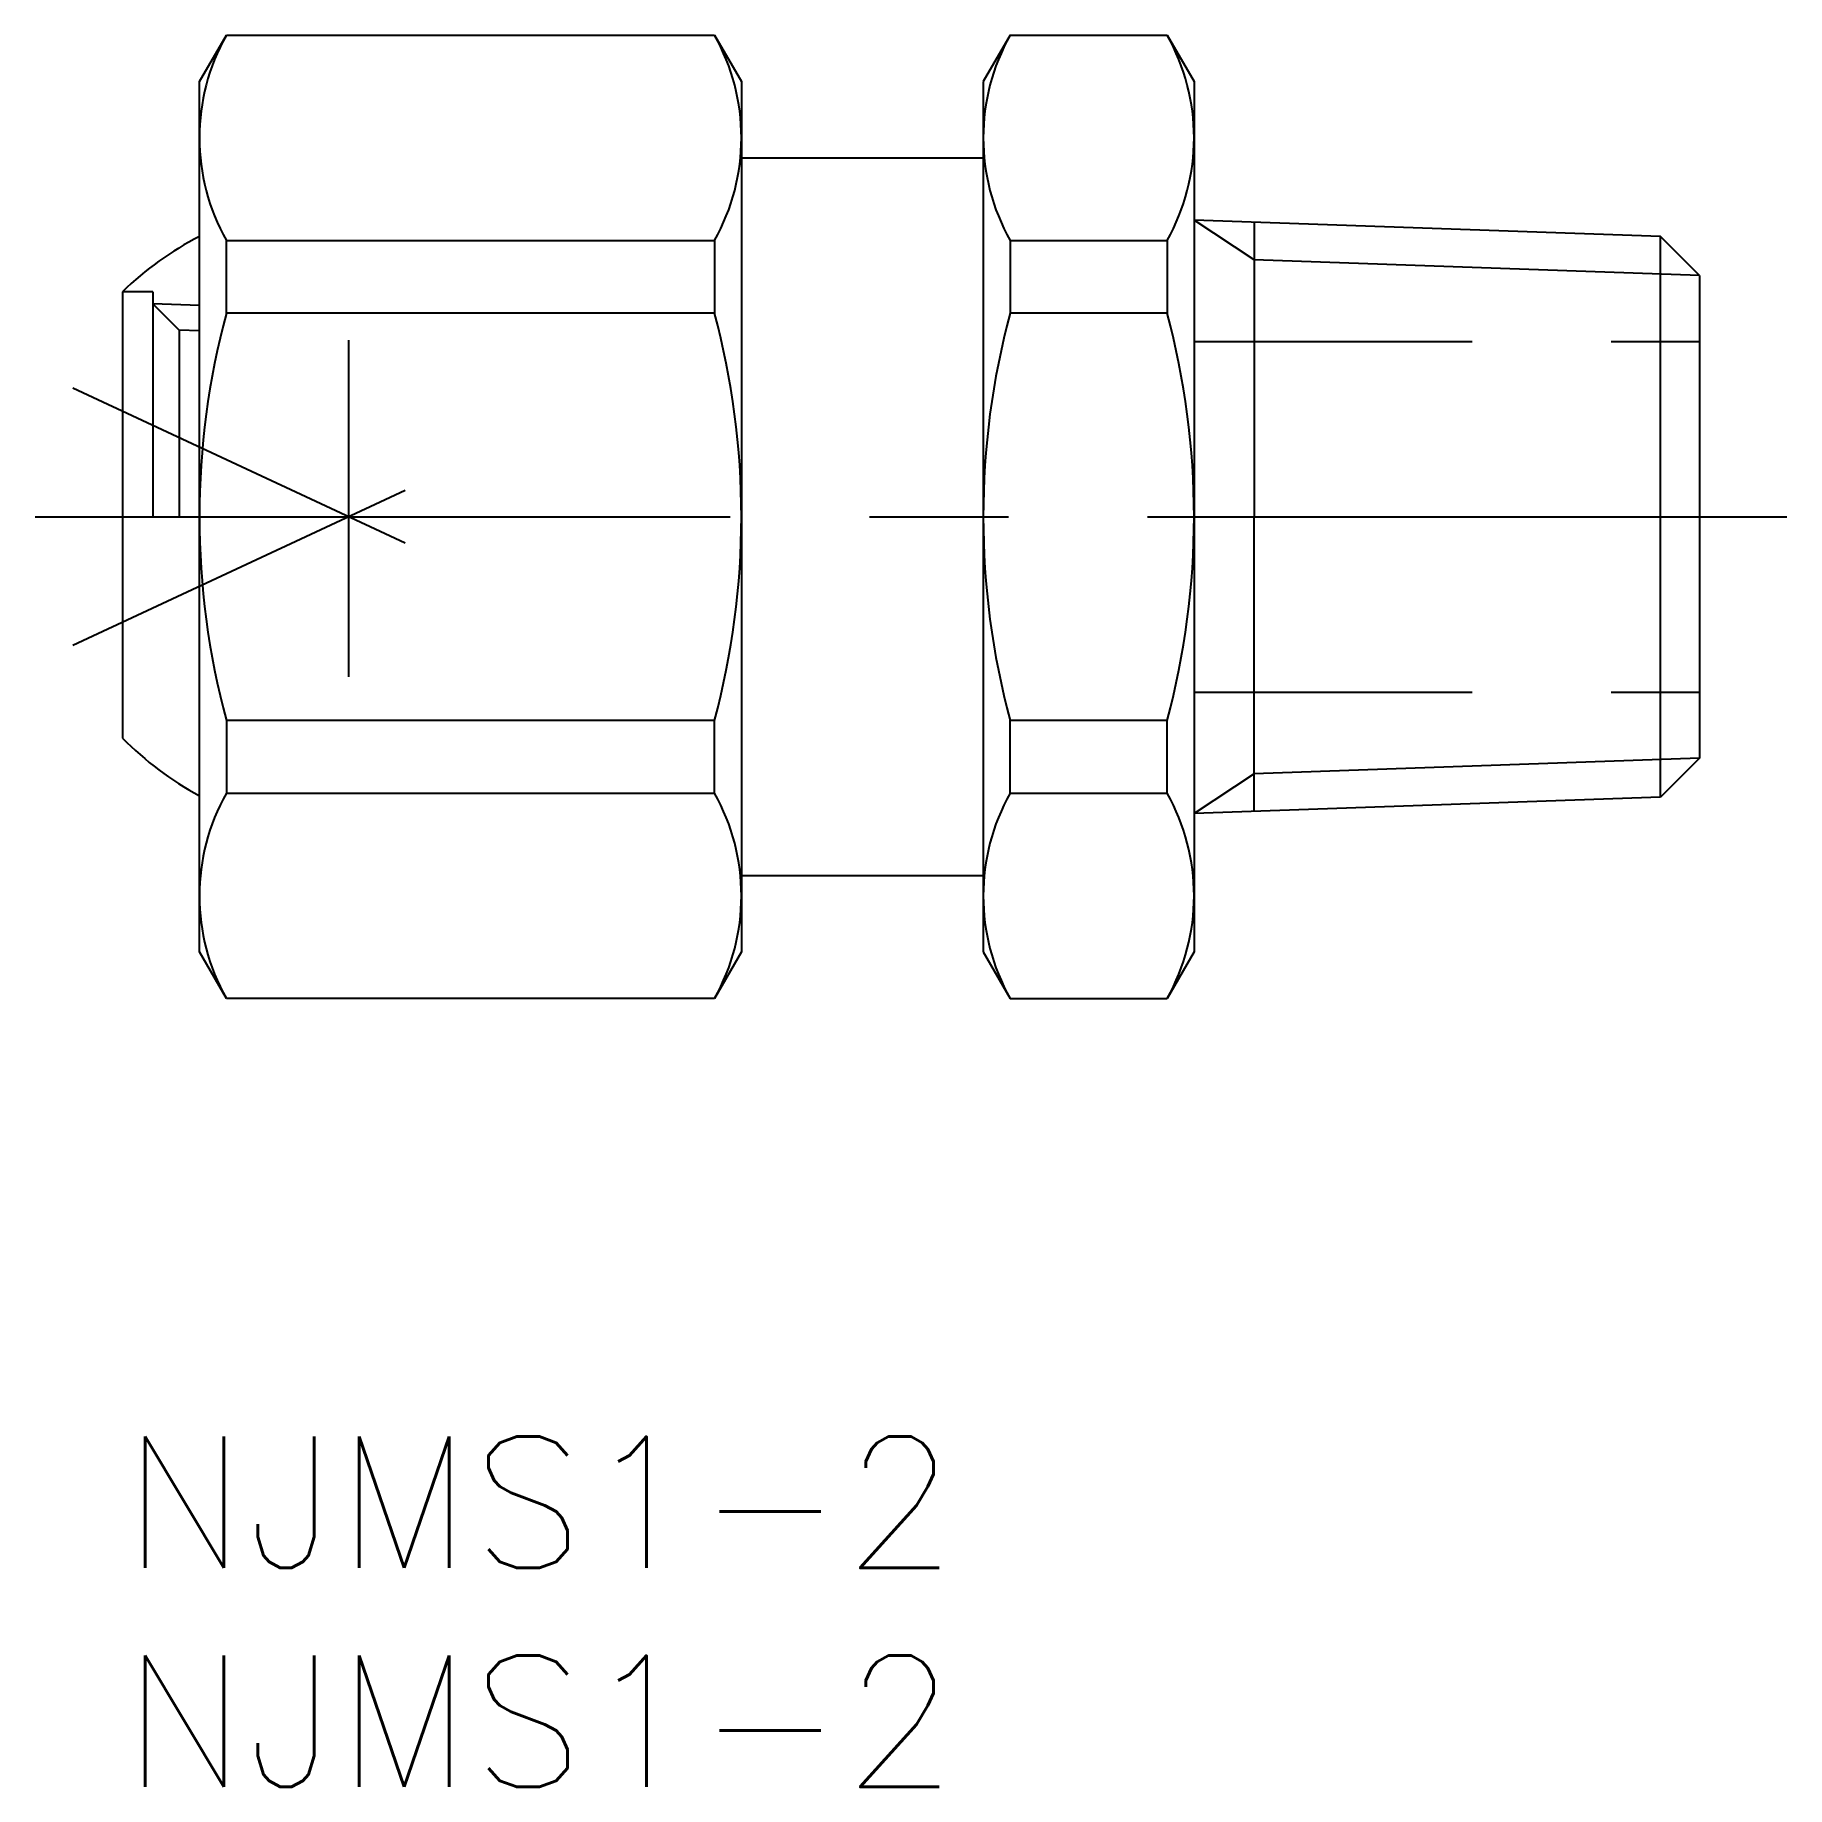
# Model space of a CAD drawing. Extents: x -2 to 38, y -8 to 32.
import ezdxf

# ---------------------------------------------------------------- set-up
doc = ezdxf.new("R2010")
doc.units = 0
doc.header["$LTSCALE"] = 0.5
doc.linetypes.add('CENTER', pattern=[50.8, 31.75, -6.35, 6.35, -6.35])
doc.linetypes.add('DASHED', pattern=[19.05, 12.7, -6.35])
for name, color, linetype in [('MSM_CENTER', 1, 'CENTER'), ('MSM_CONTINUOUS', 7, 'CONTINUOUS'), ('MSM_DASHED', 4, 'DASHED'), ('MSM_NARROW', 5, 'CONTINUOUS'), ('MSM_PART_NUMBER', 7, 'CONTINUOUS')]:
    doc.layers.add(name, color=color, linetype=linetype)
doc.styles.get("Standard").update_dxf_attribs({"font": 'txt.shx', "height": 3, "bigfont": 'bigfont.shx'})

# ---------------------------------------------------------------- blocks, each defined once
blk = doc.blocks.new('*U1')
at = {"layer": 'MSM_PART_NUMBER'}
blk.add_text('NJMS1-2', height=3, dxfattribs=at).set_placement((0, -3))
blk = doc.blocks.new('*U2')
at = {"layer": 'MSM_PART_NUMBER'}
blk.add_text('NJMS1-2', height=3, dxfattribs=at).set_placement((0, -8))

msp = doc.modelspace()

# ---------------------------------------------------------------- linework, layer by layer
at = {"layer": 'MSM_CENTER'}
for p, q in [((5.156, 25.035), (5.156, 17.346)), ((6.452, 20.396), (-1.138, 23.935)), ((6.452, 21.604), (-1.138, 18.065)), ((-2, 21), (38, 21))]:
    msp.add_line(p, q, dxfattribs=at)
at = {"layer": 'MSM_CONTINUOUS'}
for p, q in [((20.264, 32), (19.65, 30.936)), ((20.264, 32), (23.848, 32)), ((23.848, 32), (24.462, 30.936)), ((1.754, 30.936), (2.368, 32)), ((2.368, 32), (13.514, 32)), ((13.514, 32), (14.129, 30.936)), ((1.754, 11.064), (1.754, 30.936)), ((14.129, 30.936), (14.129, 11.064)), ((19.65, 30.936), (19.65, 29.193)), ((19.65, 30.936), (19.65, 11.064)), ((24.462, 30.936), (24.462, 27.708)), ((24.462, 30.936), (24.462, 11.064)), ((14.129, 29.193), (19.65, 29.193)), ((35.113, 27.4), (24.462, 27.772)), ((25.837, 27.724), (25.837, 20.999)), ((2.368, 25.65), (2.368, 27.308)), ((2.368, 27.308), (13.514, 27.308)), ((13.514, 27.308), (13.514, 25.65)), ((20.264, 27.308), (20.264, 25.65)), ((20.264, 27.308), (23.848, 27.308)), ((23.848, 27.308), (23.848, 25.65)), ((35.113, 14.6), (35.113, 27.4)), ((36, 26.513), (35.113, 27.4)), ((36, 26.513), (36, 15.487)), ((0, 26.14), (0, 15.948)), ((0.687, 26.14), (0, 26.14)), ((0.687, 26.14), (0.687, 21)), ((1.29, 25.262), (0.687, 25.864)), ((13.514, 25.65), (2.368, 25.65)), ((23.848, 25.65), (20.264, 25.65)), ((1.29, 25.262), (1.29, 21)), ((1.754, 25.246), (1.29, 25.262)), ((25.837, 14.276), (25.837, 21.001)), ((2.368, 16.35), (2.368, 14.692)), ((13.514, 16.35), (2.368, 16.35)), ((13.514, 14.692), (13.514, 16.35)), ((20.264, 14.692), (20.264, 16.35)), ((23.848, 16.35), (20.264, 16.35)), ((23.848, 14.692), (23.848, 16.35)), ((36, 15.487), (35.113, 14.6)), ((2.368, 14.692), (13.514, 14.692)), ((20.264, 14.692), (23.848, 14.692)), ((35.113, 14.6), (24.462, 14.228)), ((14.129, 12.807), (19.65, 12.807)), ((2.368, 10), (1.754, 11.064)), ((14.129, 11.064), (13.514, 10)), ((19.65, 11.064), (20.264, 10)), ((24.462, 11.064), (23.848, 10)), ((20.264, 10), (23.848, 10)), ((13.514, 10), (2.368, 10))]:
    msp.add_line(p, q, dxfattribs=at)
for centre, radius, start, end in [((6.541, 29.654), 4.787, 150.6581, 209.3419), ((9.341, 29.654), 4.787, 330.6581, 29.3419), ((24.437, 29.654), 4.787, 150.6581, 209.3419), ((19.675, 29.654), 4.787, 330.6581, 29.3419), ((5.112, 20.895), 7.324, 117.2955, 134.268), ((19.665, 21), 17.911, 164.9523, 195.0477), ((-3.783, 21), 17.911, 360, 15.0477), ((37.561, 21), 17.911, 164.9523, 195.0477), ((6.551, 21), 17.911, 344.9523, 15.0477), ((-3.783, 21), 17.911, 344.9523, 0), ((5.156, 21), 7.219, 224.4153, 241.877), ((6.541, 12.346), 4.787, 150.6581, 209.3419), ((9.341, 12.346), 4.787, 330.6581, 29.3419), ((24.437, 12.346), 4.787, 150.6581, 209.3419), ((19.675, 12.346), 4.787, 330.6581, 29.3419)]:
    msp.add_arc(centre, radius, start, end, dxfattribs=at)
at = {"layer": 'MSM_DASHED'}
for p, q in [((24.462, 25), (36, 25)), ((24.462, 17), (36, 17))]:
    msp.add_line(p, q, dxfattribs=at)
at = {"layer": 'MSM_NARROW'}
for p, q in [((25.837, 26.868), (24.462, 27.772)), ((36, 26.513), (25.837, 26.868)), ((1.754, 25.827), (0.687, 25.864)), ((36, 15.487), (25.837, 15.132)), ((25.837, 15.132), (24.462, 14.228))]:
    msp.add_line(p, q, dxfattribs=at)

# ---------------------------------------------------------------- block references
at = {"layer": 'MSM_CONTINUOUS'}
for name in ['*U1', '*U2']:
    msp.add_blockref(name, (0, 0), dxfattribs=at)

doc.saveas('drawing.dxf')
